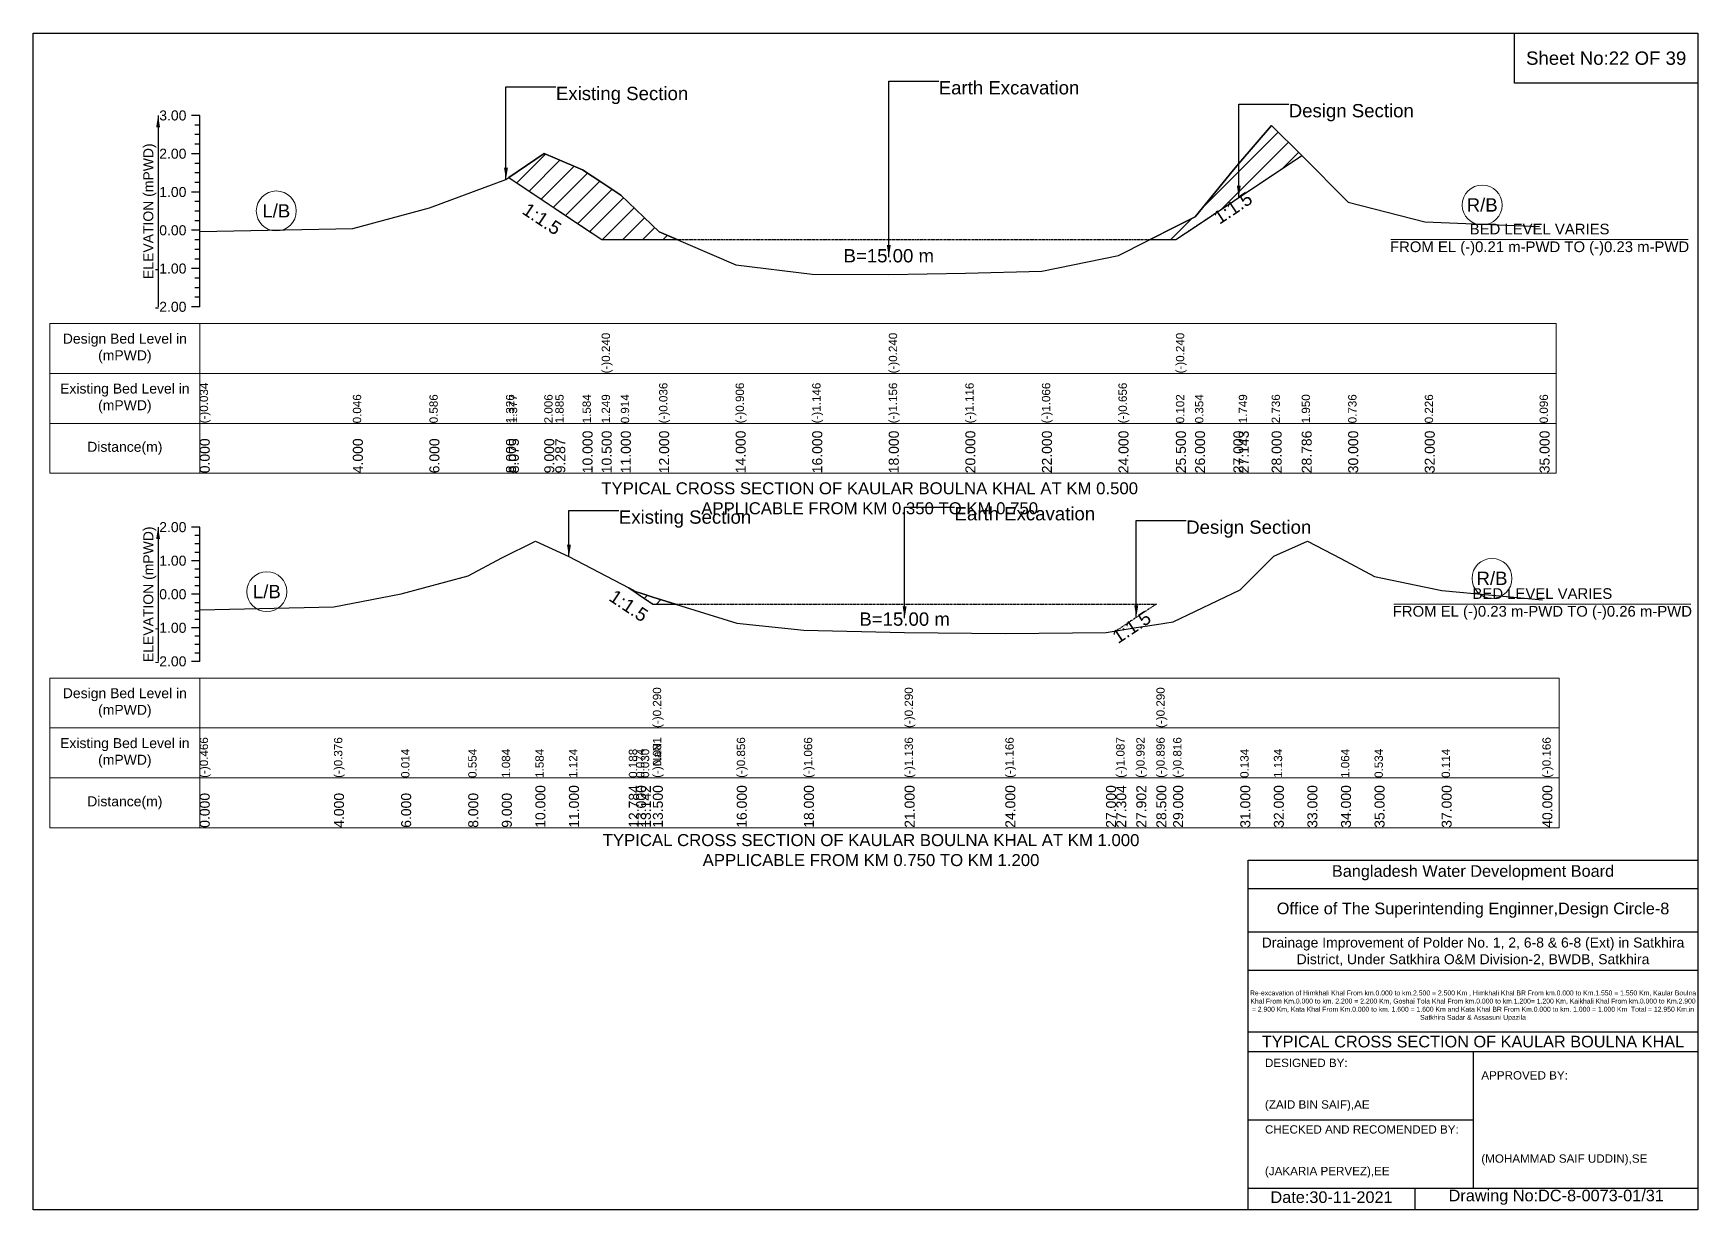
# Model space of a CAD drawing. Header units: inches. Extents: x 93000 to 486000, y -4242 to 0.
# Drawn here: x 310000 to 316000, y -4242 to 0 of the extents above; entities that cross this region are included whole.
import ezdxf

# ---------------------------------------------------------------- set-up
doc = ezdxf.new("R2010")
doc.units = ezdxf.units.IN
doc.header["$LTSCALE"] = 7
doc.header["$MEASUREMENT"] = 0
doc.linetypes.add('DASHED', pattern=[0.75, 0.5, -0.25])
for name, color, linetype, lineweight in [('Cross section Data Border', 7, 'Continuous', 9), ('Cross Section Labels', 7, 'Continuous', 9), ('Design_Bed_Level for Xsection', 7, 'DASHED', 25), ('Existing_Bed_Level for Xsection', 7, 'Continuous', 25), ('Long Section Labels', 7, 'Continuous', 9)]:
    doc.layers.add(name, color=color, linetype=linetype, lineweight=lineweight)
doc.styles.get("Standard").update_dxf_attribs({"font": 'arial.ttf'})
doc.dimstyles.get("Standard").update_dxf_attribs({"dimtxt": 0.18, "dimasz": 0.18, "dimexe": 0.18, "dimexo": 0.0625, "dimgap": 0.09, "dimtad": 0, "dimtih": 1, "dimtoh": 1, "dimdec": 4, "dimzin": 0, "dimdsep": 46, "dimtxsty": 'Standard', "dimcen": 0.09, "dimadec": 0, "dimazin": 0, "dimtfac": 1, "dimtdec": 4, "dimtofl": 0, "dimtmove": 0, "dimatfit": 3, "dimfxl": 1, "dimtolj": 1, "dimtzin": 0, "dimarcsym": 0})

msp = doc.modelspace()

# ---------------------------------------------------------------- hatches: boundary and pattern name
at = {"layer": 'Existing_Bed_Level for Xsection'}
h = msp.add_hatch(dxfattribs=at)
h.set_pattern_fill('ANSI31', color=256, scale=414, style=0)
h.paths.add_polyline_path([(314025.7, -743.6), (314119, -743.6), (314188, -697.6), (314326, -605.6), (314345.7, -592.5), (314464, -513.6), (314572.4, -441.3), (314464, -332.9), (314345.7, -469.2), (314326, -491.9), (314188, -661.6), (314119, -696.5)])
h = msp.add_hatch(dxfattribs=at)
h.set_pattern_fill('ANSI31', color=256, scale=414, style=0)
h.paths.add_polyline_path([(311714.3, -520.5), (311842, -605.6), (311881.7, -632), (311980, -697.6), (312049, -743.6), (312118, -743.6), (312256, -743.6), (312320.7, -743.6), (312256, -715.4), (312118, -584.3), (312049, -538.1), (311980, -491.9), (311881.7, -450.4), (311842, -433.6)])
h = msp.add_hatch(dxfattribs=at)
h.set_pattern_fill('ANSI31', color=256, scale=363, style=0)
h.paths.add_polyline_path([(312146.8, -2000.2), (312173, -2017.7), (312190.2, -2029.1), (312233.5, -2058), (312315.1, -2058), (312233.5, -2032.7), (312190.2, -2019.3), (312173, -2014)])

# ---------------------------------------------------------------- linework, layer by layer
for points in [[(310000, 0), (316000, 0), (316000, -4242), (310000, -4242)], [(315340, 0), (316000, 0), (316000, -180), (315340, -180)]]:
    msp.add_lwpolyline(points, close=True)
for points in [[(314380, -4242), (314380, -2982), (316000, -2982)], [(314380, -3084), (316000, -3084)], [(314380, -3240), (316000, -3240)], [(314380, -3378), (316000, -3378)], [(314380, -3600), (316000, -3600)], [(314380, -3672), (316000, -3672)], [(315190, -3672), (315190, -4164)], [(314380, -3918), (315190, -3918)], [(314380, -4164), (316000, -4164)], [(314980, -4164), (314980, -4242)]]:
    msp.add_lwpolyline(points)
at = {"layer": 'Cross section Data Border'}
for points in [[(310060, -1046.5), (315490, -1046.5), (315490, -1586.5), (310060, -1586.5)], [(310060, -2324.9), (315500, -2324.9), (315500, -2864.9), (310060, -2864.9)]]:
    msp.add_lwpolyline(points, close=True, dxfattribs=at)
for points in [[(310600, -1046.5), (310600, -1586.5)], [(310060, -1226.5), (315490, -1226.5)], [(310060, -1406.5), (315490, -1406.5)], [(310600, -2324.9), (310600, -2864.9)], [(310060, -2504.9), (315500, -2504.9)], [(310060, -2684.9), (315500, -2684.9)]]:
    msp.add_lwpolyline(points, dxfattribs=at)
at = {"layer": 'Cross Section Labels'}
for points in [[(314894.2, -743.6), (315965.8, -743.6)], [(314904.2, -2058), (315975.8, -2058)]]:
    msp.add_lwpolyline(points, dxfattribs=at)
for centre in [(310876, -640.6), (315223, -619.3), (315258.5, -1965.6), (310842, -2013.4)]:
    msp.add_circle(centre, 72, dxfattribs=at)
at = {"layer": 'Design_Bed_Level for Xsection'}
for points in [[(311714.3, -520.5), (311881.7, -632), (312049, -743.6), (313084, -743.6), (314119, -743.6), (314345.7, -592.5), (314572.4, -441.3)], [(312146.8, -2000.2), (312190.2, -2029.1), (312233.5, -2058), (313141, -2058), (314048.5, -2058), (313976.1, -2106.2), (313903.8, -2154.5)]]:
    msp.add_lwpolyline(points, dxfattribs=at)
at = {"layer": 'Existing_Bed_Level for Xsection'}
for points in [[(310600, -296.5), (310570, -296.5)], [(310600, -986.5), (310600, -848.5), (310600, -710.5), (310600, -572.5), (310600, -434.5), (310600, -296.5)], [(310600, -331), (310582, -331)], [(310600, -715.2), (311152, -704.1), (311428, -629.6), (311704, -527.5), (311714.3, -520.5), (311842, -433.6), (311881.7, -450.4), (311980, -491.9), (312049, -538.1), (312049, -538.1), (312118, -584.3), (312256, -715.4), (312532, -835.5), (312808, -868.6), (313084, -870), (313084, -870), (313360, -864.5), (313636, -857.6), (313912, -801), (314119, -696.5), (314119, -696.5), (314188, -661.6), (314326, -491.9), (314345.7, -469.2), (314464, -332.9), (314572.4, -441.3), (314740, -608.9), (315016, -679.3), (315430, -697.2)], [(310600, -365.5), (310582, -365.5)], [(310600, -400), (310582, -400)], [(310600, -434.5), (310570, -434.5)], [(310600, -469), (310582, -469)], [(310600, -503.5), (310582, -503.5)], [(310600, -538), (310582, -538)], [(310600, -572.5), (310570, -572.5)], [(310600, -607), (310582, -607)], [(310600, -641.5), (310582, -641.5)], [(310600, -710.5), (310570, -710.5)], [(310600, -676), (310582, -676)], [(310600, -745), (310582, -745)], [(310600, -779.5), (310582, -779.5)], [(310600, -814), (310582, -814)], [(310600, -848.5), (310570, -848.5)], [(310600, -883), (310582, -883)], [(310600, -917.5), (310582, -917.5)], [(310600, -952), (310582, -952)], [(310600, -986.5), (310570, -986.5)], [(310600, -1780.9), (310570, -1780.9)], [(310600, -2264.9), (310600, -2143.9), (310600, -2022.9), (310600, -1901.9), (310600, -1780.9)], [(310600, -1811.2), (310582, -1811.2)], [(310600, -1841.4), (310582, -1841.4)], [(310600, -2079.3), (311084, -2068.4), (311326, -2021.2), (311568, -1955.9), (311689, -1891.8), (311810, -1831.2), (311931, -1886.9), (312146.8, -2000.2), (312173, -2014), (312190.2, -2019.3), (312233.5, -2032.7), (312233.5, -2032.7), (312536, -2126.5), (312778, -2151.9), (313141, -2160.4), (313141, -2160.4), (313504, -2164), (313867, -2160.4), (313903.8, -2154.5), (313976.1, -2142.9), (314048.5, -2131.3), (314048.5, -2131.3), (314109, -2121.7), (314351, -2006.7), (314472, -1885.7), (314593, -1831.2), (314714, -1894.2), (314835, -1958.3), (315077, -2009.1), (315440, -2043)], [(310600, -1901.9), (310570, -1901.9)], [(310600, -1871.7), (310582, -1871.7)], [(310600, -1932.2), (310582, -1932.2)], [(310600, -1962.4), (310582, -1962.4)], [(310600, -2022.9), (310570, -2022.9)], [(310600, -1992.7), (310582, -1992.7)], [(310600, -2053.2), (310582, -2053.2)], [(310600, -2083.4), (310582, -2083.4)], [(310600, -2143.9), (310570, -2143.9)], [(310600, -2113.7), (310582, -2113.7)], [(310600, -2174.2), (310582, -2174.2)], [(310600, -2204.4), (310582, -2204.4)], [(310600, -2264.9), (310570, -2264.9)], [(310600, -2234.7), (310582, -2234.7)]]:
    msp.add_lwpolyline(points, dxfattribs=at)
for points in [[(314025.7, -743.6), (314119, -743.6), (314119, -743.6), (314188, -697.6), (314326, -605.6), (314345.7, -592.5), (314464, -513.6), (314572.4, -441.3), (314572.4, -441.3), (314572.4, -441.3), (314464, -332.9), (314345.7, -469.2), (314326, -491.9), (314188, -661.6), (314119, -696.5), (314119, -696.5)], [(311714.3, -520.5), (311842, -605.6), (311881.7, -632), (311980, -697.6), (312049, -743.6), (312049, -743.6), (312118, -743.6), (312256, -743.6), (312320.7, -743.6), (312256, -715.4), (312118, -584.3), (312049, -538.1), (312049, -538.1), (311980, -491.9), (311881.7, -450.4), (311842, -433.6)], [(312146.8, -2000.2), (312146.8, -2000.2), (312173, -2017.7), (312190.2, -2029.1), (312233.5, -2058), (312233.5, -2058), (312315.1, -2058), (312233.5, -2032.7), (312233.5, -2032.7), (312190.2, -2019.3), (312173, -2014), (312146.8, -2000.2)]]:
    msp.add_lwpolyline(points, close=True, dxfattribs=at)

# ---------------------------------------------------------------- texts
at = {"attachment_point": 5}
for s, insert, char_height in [('Sheet No:22 OF 39', (315670, -90), 48), ('Bangladesh Water Development Board', (315190, -3027), 42), ('Office of The Superintending Enginner,Design Circle-8', (315190, -3162), 42)]:
    msp.add_mtext(s, dxfattribs=dict(at, insert=insert, char_height=char_height))
for s, insert, char_height, width, attachment_point in [('Drainage Improvement of Polder No. 1, 2, 6-8 & 6-8 (Ext) in Satkhira District, Under Satkhira O&M Division-2, BWDB, Satkhira', (315190, -3312), 36, 1680, 5), ('Re-excavation of Himkhali Khal From km.0.000 to km.2.500 = 2.500 Km , Himkhali Khal BR From km.0.000 to Km.1.550 = 1.550 Km, Kaular Boulna Khal From Km.0.000 to km. 2.200 = 2.200 Km, Goshai Tola Khal From km.0.000 to km.1.200= 1.200 Km, Kaikhali Khal From km.0.000 to Km.2.900 = 2.900 Km, Kata Khal From Km.0.000 to km. 1.600 = 1.600 Km and Kata Khal BR From Km.0.000 to km. 1.000 = 1.000 Km  Total = 12.950 Km.in Satkhira Sadar & Assasuni Upazila', (315190, -3507), 17.611, 1620, 5), ('TYPICAL CROSS SECTION OF KAULAR BOULNA KHAL', (315190, -3636), 42, 1680, 5), ('DESIGNED BY:^J^J^J(ZAID BIN SAIF),AE', (314440, -3792), 30, 840, 4), ('APPROVED BY:^J^J^J^J^J^J(MOHAMMAD SAIF UDDIN),SE', (315220, -3912), 30, 840, 4), ('CHECKED AND RECOMENDED BY:^J^J^J(JAKARIA PERVEZ),EE', (314440, -4032), 30, 840, 4), ('Date:30-11-2021', (314680, -4197), 42, 840, 5), ('Drawing No:DC-8-0073-01/31', (315490, -4197), 42, 1320, 5)]:
    msp.add_mtext(s, dxfattribs=dict(insert=insert, char_height=char_height, width=width, attachment_point=attachment_point))
at = {"layer": 'Cross section Data Border', "char_height": 36, "width": 480, "attachment_point": 5}
for s, insert in [('Design Bed Level in (mPWD)', (310330, -1136.5)), ('Existing Bed Level in (mPWD)', (310330, -1316.5)), ('Distance(m)', (310330, -1496.5)), ('Design Bed Level in (mPWD)', (310330, -2414.9)), ('Existing Bed Level in (mPWD)', (310330, -2594.9)), ('Distance(m)', (310330, -2774.9))]:
    msp.add_mtext(s, dxfattribs=dict(at, insert=insert))
at = {"layer": 'Cross Section Labels'}
for s, insert, char_height, attachment_point in [('Earth Excavation', (313264, -172.3), 48, 1), ('Existing Section', (311884, -193), 48, 1), ('Design Section', (314525.7, -255.1), 48, 1), ('R/B', (315223, -619.3), 48, 5), ('L/B', (310876, -640.6), 48, 5), ('BED LEVEL VARIES ^JFROM EL (-)0.21 m-PWD TO (-)0.23 m-PWD', (315430, -743.6), 38.4, 5), ('B=15.00 m', (313084, -778.1), 48, 2), ('TYPICAL CROSS SECTION OF KAULAR BOULNA KHAL AT KM 0.500^JAPPLICABLE FROM KM 0.350 TO KM 0.750', (313015, -1677), 43.2, 5), ('Existing Section', (312111, -1720.4), 48, 1), ('Earth Excavation', (313321, -1708.3), 48, 1), ('Design Section', (314156.1, -1756.7), 48, 1), ('R/B', (315258.5, -1965.6), 48, 5), ('L/B', (310842, -2013.4), 48, 5), ('BED LEVEL VARIES ^JFROM EL (-)0.23 m-PWD TO (-)0.26 m-PWD', (315440, -2058), 38.4, 5), ('B=15.00 m', (313141, -2088.3), 48, 2), ('TYPICAL CROSS SECTION OF KAULAR BOULNA KHAL AT KM 1.000^JAPPLICABLE FROM KM 0.750 TO KM 1.200', (313020, -2945.5), 43.2, 5)]:
    msp.add_mtext(s, dxfattribs=dict(at, insert=insert, char_height=char_height, attachment_point=attachment_point))
at = {"layer": 'Cross Section Labels', "char_height": 48, "attachment_point": 2}
for insert, rotation in [((314311.2, -609.7), 33.69007), ((311847.2, -649.3), 326.30993), ((312159.9, -2044.2), 326.30993), ((313945.9, -2121.4), 33.69007)]:
    msp.add_mtext('1:1.5', dxfattribs=dict(at, insert=insert, rotation=rotation))
at = {"layer": 'Existing_Bed_Level for Xsection', "char_height": 36, "attachment_point": 6}
for s, insert in [('3.00', (310552, -296.5)), ('2.00', (310552, -434.5)), ('1.00', (310552, -572.5)), ('0.00', (310552, -710.5)), ('-1.00', (310552, -848.5)), ('-2.00', (310552, -986.5)), ('2.00', (310552, -1780.9)), ('1.00', (310552, -1901.9)), ('0.00', (310552, -2022.9)), ('-1.00', (310552, -2143.9)), ('-2.00', (310552, -2264.9))]:
    msp.add_mtext(s, dxfattribs=dict(at, insert=insert))
at = {"layer": 'Existing_Bed_Level for Xsection', "char_height": 36, "attachment_point": 5, "rotation": 90}
for insert in [(310420, -641.5), (310420, -2022.9)]:
    msp.add_mtext('ELEVATION (mPWD)', dxfattribs=dict(at, insert=insert))
at = {"layer": 'Long Section Labels', "attachment_point": 1, "rotation": 90}
for s, insert, char_height in [('(-)0.240', (312049, -1226.5), 30), ('(-)0.240', (313084, -1226.5), 30), ('(-)0.240', (314119, -1226.5), 30), ('(-)0.034', (310600, -1406.5), 30), ('0.046', (311152, -1406.5), 30), ('0.586', (311428, -1406.5), 30), ('1.326', (311704, -1406.5), 30), ('1.377', (311714.3, -1406.5), 30), ('2.006', (311842, -1406.5), 30), ('1.885', (311881.7, -1406.5), 30), ('1.584', (311980, -1406.5), 30), ('1.584', (311980, -1406.5), 30), ('1.249', (312049, -1406.5), 30), ('1.249', (312049, -1406.5), 30), ('1.249', (312049, -1406.5), 30), ('0.914', (312118, -1406.5), 30), ('(-)0.036', (312256, -1406.5), 30), ('(-)0.906', (312532, -1406.5), 30), ('(-)1.146', (312808, -1406.5), 30), ('(-)1.156', (313084, -1406.5), 30), ('(-)1.156', (313084, -1406.5), 30), ('(-)1.156', (313084, -1406.5), 30), ('(-)1.116', (313360, -1406.5), 30), ('(-)1.066', (313636, -1406.5), 30), ('(-)0.656', (313912, -1406.5), 30), ('0.102', (314119, -1406.5), 30), ('0.102', (314119, -1406.5), 30), ('0.102', (314119, -1406.5), 30), ('0.354', (314188, -1406.5), 30), ('1.749', (314345.7, -1406.5), 30), ('2.736', (314464, -1406.5), 30), ('1.950', (314572.4, -1406.5), 30), ('0.736', (314740, -1406.5), 30), ('0.226', (315016, -1406.5), 30), ('0.096', (315430, -1406.5), 30), ('10.000', (311980, -1586.5), 36), ('10.500', (312049, -1586.5), 36), ('10.500', (312049, -1586.5), 36), ('10.500', (312049, -1586.5), 36), ('11.000', (312118, -1586.5), 36), ('12.000', (312256, -1586.5), 36), ('14.000', (312532, -1586.5), 36), ('16.000', (312808, -1586.5), 36), ('18.000', (313084, -1586.5), 36), ('18.000', (313084, -1586.5), 36), ('18.000', (313084, -1586.5), 36), ('20.000', (313360, -1586.5), 36), ('22.000', (313636, -1586.5), 36), ('24.000', (313912, -1586.5), 36), ('25.500', (314119, -1586.5), 36), ('25.500', (314119, -1586.5), 36), ('25.500', (314119, -1586.5), 36), ('26.000', (314188, -1586.5), 36), ('27.000', (314326, -1586.5), 36), ('27.143', (314345.7, -1586.5), 36), ('28.000', (314464, -1586.5), 36), ('28.786', (314572.4, -1586.5), 36), ('30.000', (314740, -1586.5), 36), ('32.000', (315016, -1586.5), 36), ('35.000', (315430, -1586.5), 36), ('0.000', (310600, -1586.5), 36), ('4.000', (311152, -1586.5), 36), ('6.000', (311428, -1586.5), 36), ('8.000', (311704, -1586.5), 36), ('8.075', (311714.3, -1586.5), 36), ('9.000', (311842, -1586.5), 36), ('9.287', (311881.7, -1586.5), 36), ('(-)0.290', (312233.5, -2504.9), 30), ('(-)0.290', (313141, -2504.9), 30), ('(-)0.290', (314048.5, -2504.9), 30), ('(-)0.466', (310600, -2684.9), 30), ('(-)0.376', (311084, -2684.9), 30), ('(-)0.081', (312233.5, -2684.9), 30), ('(-)0.081', (312233.5, -2684.9), 30), ('(-)NaN', (312233.5, -2684.9), 30), ('(-)NaN', (312233.5, -2684.9), 30), ('(-)0.856', (312536, -2684.9), 30), ('(-)1.066', (312778, -2684.9), 30), ('(-)1.136', (313141, -2684.9), 30), ('(-)1.136', (313141, -2684.9), 30), ('(-)1.136', (313141, -2684.9), 30), ('(-)1.136', (313141, -2684.9), 30), ('(-)1.166', (313504, -2684.9), 30), ('(-)1.087', (313903.8, -2684.9), 30), ('(-)0.992', (313976.1, -2684.9), 30), ('(-)0.896', (314048.5, -2684.9), 30), ('(-)0.896', (314048.5, -2684.9), 30), ('(-)0.816', (314109, -2684.9), 30), ('(-)0.166', (315440, -2684.9), 30), ('0.014', (311326, -2684.9), 30), ('0.554', (311568, -2684.9), 30), ('1.084', (311689, -2684.9), 30), ('1.584', (311810, -2684.9), 30), ('1.584', (311810, -2684.9), 30), ('1.124', (311931, -2684.9), 30), ('0.188', (312146.8, -2684.9), 30), ('0.074', (312173, -2684.9), 30), ('0.030', (312190.2, -2684.9), 30), ('0.134', (314351, -2684.9), 30), ('1.134', (314472, -2684.9), 30), ('1.064', (314714, -2684.9), 30), ('0.534', (314835, -2684.9), 30), ('0.114', (315077, -2684.9), 30), ('0.000', (310600, -2864.9), 36), ('4.000', (311084, -2864.9), 36), ('6.000', (311326, -2864.9), 36), ('8.000', (311568, -2864.9), 36), ('9.000', (311689, -2864.9), 36), ('10.000', (311810, -2864.9), 36), ('11.000', (311931, -2864.9), 36), ('12.784', (312146.8, -2864.9), 36), ('13.000', (312173, -2864.9), 36), ('13.142', (312190.2, -2864.9), 36), ('13.500', (312233.5, -2864.9), 36), ('13.500', (312233.5, -2864.9), 36), ('13.500', (312233.5, -2864.9), 36), ('16.000', (312536, -2864.9), 36), ('18.000', (312778, -2864.9), 36), ('21.000', (313141, -2864.9), 36), ('21.000', (313141, -2864.9), 36), ('21.000', (313141, -2864.9), 36), ('24.000', (313504, -2864.9), 36), ('27.000', (313867, -2864.9), 36), ('27.304', (313903.8, -2864.9), 36), ('27.902', (313976.1, -2864.9), 36), ('28.500', (314048.5, -2864.9), 36), ('28.500', (314048.5, -2864.9), 36), ('28.500', (314048.5, -2864.9), 36), ('29.000', (314109, -2864.9), 36), ('31.000', (314351, -2864.9), 36), ('32.000', (314472, -2864.9), 36), ('33.000', (314593, -2864.9), 36), ('34.000', (314714, -2864.9), 36), ('35.000', (314835, -2864.9), 36), ('37.000', (315077, -2864.9), 36), ('40.000', (315440, -2864.9), 36)]:
    msp.add_mtext(s, dxfattribs=dict(at, insert=insert, char_height=char_height))

# ---------------------------------------------------------------- leaders
at = {"layer": 'Cross Section Labels', "annotation_type": 0, "has_hookline": 1, "hookline_direction": 0}
for points, text_width in [([(313084, -806.8), (313084, -172.3), (313263.9, -172.3)], 497), ([(311704, -527.5), (311704, -193), (311883.9, -193)], 467.2), ([(314345.7, -592.5), (314345.7, -255.1), (314525.6, -255.1)], 441.2), ([(311931, -1886.9), (311931, -1720.4), (312110.9, -1720.4)], 467.2), ([(313141, -2109.2), (313141, -1708.3), (313320.9, -1708.3)], 497), ([(313976.1, -2106.2), (313976.1, -1756.7), (314156, -1756.7)], 441.2)]:
    msp.add_leader(points, dimstyle='Standard', override={"dimasz": 43.2}, dxfattribs=dict(at, text_width=text_width))
at = {"layer": 'Existing_Bed_Level for Xsection'}
for points in [[(310450, -296.5), (310450, -986.5)], [(310450, -1780.9), (310450, -2264.9)]]:
    msp.add_leader(points, dimstyle='Standard', override={"dimasz": 43.2}, dxfattribs=at)

doc.saveas('drawing.dxf')
